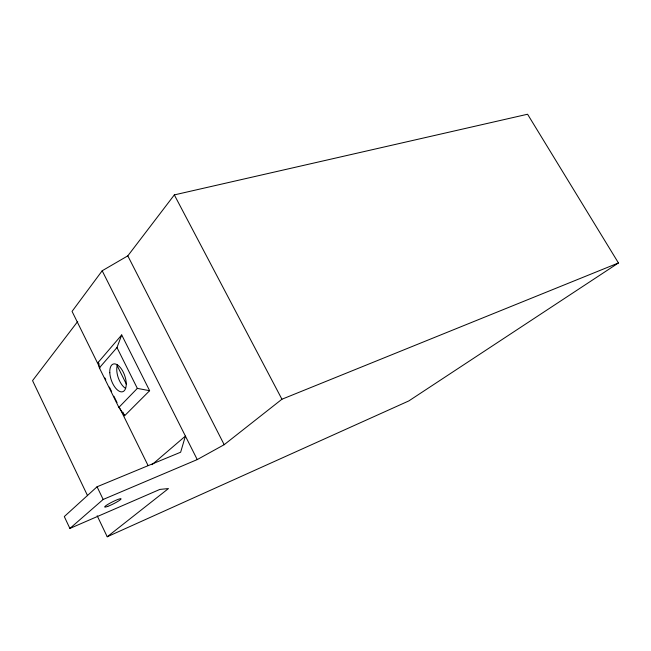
<?xml version="1.0" encoding="UTF-8"?>
<svg xmlns="http://www.w3.org/2000/svg" width="651" height="651" viewBox="0 0 651 651"><rect width="100%" height="100%" fill="white"/><g stroke="black" fill="none" stroke-linecap="round" stroke-linejoin="round"><path stroke-width="0.98" d="M99.375 367.856L116.977 347.553L121.704 334.94L149.632 390.698L124.618 415.729L118.864 407.396L99.375 367.856L98.26 362.306L121.704 334.94M97.178 515.763L107.22 536.766L408.82 400.926L618.45 262.963L527.57 114.234L174.33 194.901L127.808 255.851L102.183 270.767L72.058 311.398L99.937 367.929M77.721 321.464L32.55 380.632L87.568 495.68M118.864 407.396L137.337 388.387L149.632 390.698M151.984 464.716L185.413 436.08L180.644 452.217L97.064 486.777L64.294 516.568L69.893 528.441L159.853 489.422L168.463 488.559L107.22 536.766M69.893 528.441L103.167 499.455L197.245 459.582L224.188 444.69L281.932 399.234L618.45 262.963M174.33 194.901L281.932 399.234M127.808 255.851L224.188 444.69M102.183 270.767L197.245 459.582M116.977 347.553L137.337 388.387M117.058 365.406L126.563 384.529M98.26 362.306L99.155 364.121M122.836 412.107L124.618 415.729M104.884 377.962L105.779 379.785M109.376 387.076L111.63 391.633M113.876 396.199L117.025 402.578M119.719 408.047L148.046 465.489M97.064 486.777L103.167 499.455M125.643 388.452A14.558 7.128 70.8 0 1 117.489 364.739M107.781 506.364A9.163 1.099 -26.6 0 0 120.988 499.081A9.163 1.099 -26.6 0 0 109.832 503.256A9.163 1.099 -26.6 0 0 107.781 506.364M109.799 372.738A14.631 7.08 70.8 0 0 122.697 391.723A14.631 7.08 70.8 0 0 121.525 369.141A14.631 7.08 70.8 0 0 109.799 372.738"/></g></svg>
